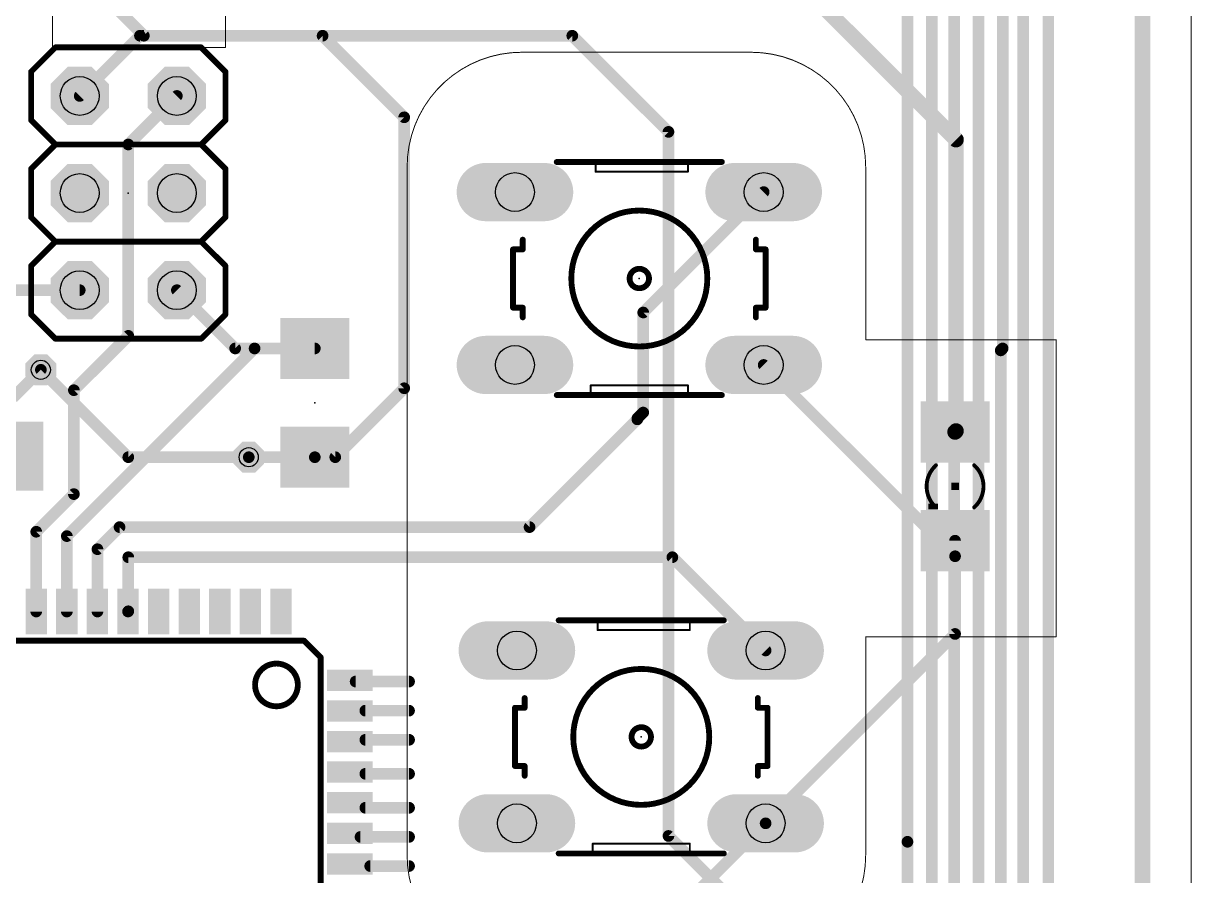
# Model space of a CAD drawing. Extents: x -0.04 to 6.3, y -0.04 to 3.98.
# Drawn here: x 3.483 to 4.685, y 1.455 to 2.333 of the extents above; entities that cross this region are included whole.
import ezdxf

# ---------------------------------------------------------------- set-up
doc = ezdxf.new("R2010")
doc.units = 0
for name, color, linetype in [('1', 22, 'CONTINUOUS'), ('16', 175, 'CONTINUOUS'), ('17', 82, 'CONTINUOUS'), ('18', 82, 'CONTINUOUS'), ('20', 7, 'CONTINUOUS'), ('21', 253, 'CONTINUOUS'), ('22', 253, 'CONTINUOUS'), ('23', 7, 'CONTINUOUS'), ('24', 7, 'CONTINUOUS'), ('44', 253, 'CONTINUOUS')]:
    doc.layers.add(name, color=color, linetype=linetype)

# ---------------------------------------------------------------- blocks, each defined once
blk = doc.blocks.new('RECT')
blk.add_solid([(-0.5, -0.5), (0.5, -0.5), (-0.5, 0.5), (0.5, 0.5)])
blk = doc.blocks.new('LONGP100')
at = {"const_width": 1}
blk.add_lwpolyline([(-0.5, 0), (0.5, 0)], dxfattribs=at)
at = {"const_width": 0.5}
for points in [[(-0.5, 0.25, 1), (-0.5, -0.25)], [(0.5, -0.25, 1), (0.5, 0.25)]]:
    blk.add_lwpolyline(points, format="xyb", dxfattribs=at)
blk = doc.blocks.new('OCTAGONP')
at = {"const_width": 0.5}
blk.add_lwpolyline([(-0.25, -0.103553), (-0.25, 0.103553), (-0.103553, 0.25), (0.103553, 0.25), (0.25, 0.103553), (0.25, -0.103553), (0.103553, -0.25), (-0.103553, -0.25), (-0.25, -0.103553), (-0.25, 0.103553)], dxfattribs=at)
blk = doc.blocks.new('OCTAGONV')
at = {"const_width": 0.5}
blk.add_lwpolyline([(-0.25, -0.103553), (-0.25, 0.103553), (-0.103553, 0.25), (0.103553, 0.25), (0.25, 0.103553), (0.25, -0.103553), (0.103553, -0.25), (-0.103553, -0.25), (-0.25, -0.103553), (-0.25, 0.103553)], dxfattribs=at)

msp = doc.modelspace()

# ---------------------------------------------------------------- linework, layer by layer
at = {"layer": '1'}
for points, const_width in [([(4.635, 0.497), (4.635, 2.515)], 0.016), ([(3.607016, 2.32), (3.547016, 2.38)], 0.012), ([(4.276, 2.38), (4.443, 2.213)], 0.016), ([(4.048, 2.32), (3.607016, 2.32)], 0.012), ([(4.147, 2.221), (4.048, 2.32)], 0.012), ([(4.147, 1.496), (4.147, 2.221)], 0.012), ([(4.443, 2.213), (4.443, 1.912984)], 0.016), ([(4.245, 1.981), (4.442, 1.784)], 0.012), ([(3.591, 1.886), (3.501, 1.976)], 0.012), ([(4.443, 1.912984), (4.442, 1.911984)], 0.016), ([(3.715, 1.886), (3.591, 1.886)], 0.012), ([(4.442, 1.784), (4.442, 1.800016)], 0.012), ([(4.442, 1.704), (4.442, 1.784)], 0.012), ([(4.247, 1.509), (4.442, 1.704)], 0.012), ([(4.339, 1.304), (4.147, 1.496)], 0.012)]:
    msp.add_lwpolyline(points, dxfattribs=dict(at, const_width=const_width))
for points, const_width in [([(3.607016, 2.323, 1), (3.607016, 2.317)], 0.006), ([(3.604894, 2.317879, 1), (3.609137, 2.322121)], 0.006), ([(4.050121, 2.322121, 1), (4.045879, 2.317879)], 0.006), ([(4.048, 2.317, 1), (4.048, 2.323)], 0.006), ([(4.15, 2.221, 1), (4.144, 2.221)], 0.006), ([(4.144879, 2.218879, 1), (4.149121, 2.223121)], 0.006), ([(4.447, 2.213, 1), (4.439, 2.213)], 0.008), ([(4.440172, 2.210172, 1), (4.445828, 2.215828)], 0.008), ([(4.247121, 1.983121, 1), (4.242879, 1.978879)], 0.006), ([(3.503121, 1.978121, 1), (3.498879, 1.973879)], 0.006), ([(4.439172, 1.914813, 1), (4.444828, 1.909156)], 0.008), ([(4.439, 1.912984, 1), (4.447, 1.912984)], 0.008), ([(4.445828, 1.910156, 1), (4.440172, 1.915813)], 0.008), ([(3.591, 1.889, 1), (3.591, 1.883)], 0.006), ([(3.588879, 1.883879, 1), (3.593121, 1.888121)], 0.006), ([(3.715, 1.883, 1), (3.715, 1.889)], 0.006), ([(4.445, 1.800016, 1), (4.439, 1.800016)], 0.006), ([(4.445, 1.784, 1), (4.439, 1.784)], 0.006), ([(4.439, 1.784, 1), (4.445, 1.784)], 0.006), ([(4.439879, 1.781879, 1), (4.444121, 1.786121)], 0.006), ([(4.444121, 1.701879, 1), (4.439879, 1.706121)], 0.006), ([(4.439, 1.704, 1), (4.445, 1.704)], 0.006), ([(4.244879, 1.511121, 1), (4.249121, 1.506879)], 0.006), ([(4.149121, 1.498121, 1), (4.144879, 1.493879)], 0.006), ([(4.144, 1.496, 1), (4.15, 1.496)], 0.006)]:
    msp.add_lwpolyline(points, format="xyb", dxfattribs=dict(at, const_width=const_width))
at = {"layer": '16', "const_width": 0.012}
for points in [[(4.538, 1.258), (4.538, 2.767)], [(4.512, 1.325), (4.512, 2.751)], [(4.491, 2.736), (4.491, 1.998)], [(4.466, 1.367), (4.466, 2.728)], [(4.441, 2.72), (4.441, 1.383)], [(4.418, 1.393), (4.418, 2.711)], [(4.393, 2.454), (4.393, 1.49)], [(3.603, 2.32), (3.541, 2.258)], [(3.791, 2.32), (3.603, 2.32)], [(3.875, 2.236), (3.791, 2.32)], [(3.641, 2.258), (3.591, 2.208)], [(3.875, 1.957), (3.875, 2.236)], [(3.591, 2.208), (3.591, 2.011)], [(4.121, 2.035), (4.245, 2.159)], [(3.465, 2.058), (3.541, 2.058)], [(3.701016, 1.997984), (3.641, 2.058)], [(4.121, 1.932), (4.121, 2.035)], [(3.591, 2.011), (3.535, 1.955)], [(3.527748, 1.804732), (3.721, 1.997984)], [(3.721, 1.997984), (3.701016, 1.997984)], [(3.783, 1.997984), (3.721, 1.997984)], [(4.491, 1.998), (4.489, 1.996)], [(4.489, 1.996), (4.489, 1.345)], [(3.501, 1.976), (3.472118, 1.947118)], [(3.535, 1.955), (3.535, 1.848)], [(3.804016, 1.886016), (3.875, 1.957)], [(4.115, 1.926), (4.121, 1.932)], [(4.004, 1.814), (4.115, 1.925)], [(4.115, 1.925), (4.115, 1.926)], [(3.715016, 1.886016), (3.715, 1.886)], [(3.783, 1.886016), (3.715016, 1.886016)], [(3.783, 1.886016), (3.804016, 1.886016)], [(3.535, 1.848), (3.496252, 1.809252)], [(3.559244, 1.791244), (3.582, 1.814)], [(3.582, 1.814), (4.004, 1.814)], [(3.496252, 1.809252), (3.496252, 1.727087)], [(3.527748, 1.727087), (3.527748, 1.804732)], [(3.559244, 1.727087), (3.559244, 1.791244)], [(3.591, 1.727346), (3.591, 1.783)], [(3.591, 1.783), (4.151, 1.783)], [(4.151, 1.783), (4.247, 1.687)], [(3.59074, 1.727087), (3.591, 1.727346)], [(3.825, 1.655), (3.88, 1.655)], [(3.835, 1.625), (3.88, 1.625)], [(3.835, 1.595), (3.88, 1.595)], [(3.835, 1.56), (3.88, 1.56)], [(3.835, 1.525), (3.88, 1.525)], [(4.138118, 1.400118), (4.247, 1.509)], [(3.83, 1.495), (3.88, 1.495)], [(4.393, 1.49), (4.393, 1.425)], [(3.84, 1.465), (3.88, 1.465)]]:
    msp.add_lwpolyline(points, dxfattribs=at)
at = {"layer": '16', "const_width": 0.006}
for points in [[(3.603, 2.323, 1), (3.603, 2.317)], [(3.605121, 2.317879, 1), (3.600879, 2.322121)], [(3.793121, 2.322121, 1), (3.788879, 2.317879)], [(3.791, 2.317, 1), (3.791, 2.323)], [(3.538879, 2.260121, 1), (3.543121, 2.255879)], [(3.643121, 2.255879, 1), (3.638879, 2.260121)], [(3.878, 2.236, 1), (3.872, 2.236)], [(3.872879, 2.233879, 1), (3.877121, 2.238121)], [(3.594, 2.208, 1), (3.588, 2.208)], [(3.588879, 2.210121, 1), (3.593121, 2.205879)], [(4.247121, 2.156879, 1), (4.242879, 2.161121)], [(3.541, 2.055, 1), (3.541, 2.061)], [(3.643121, 2.060121, 1), (3.638879, 2.055879)], [(4.124, 2.035, 1), (4.118, 2.035)], [(4.118879, 2.037121, 1), (4.123121, 2.032879)], [(3.588, 2.011, 1), (3.594, 2.011)], [(3.593121, 2.008879, 1), (3.588879, 2.013121)], [(3.701016, 2.000984, 1), (3.701016, 1.994984)], [(3.698894, 1.995863, 1), (3.703137, 2.000106)], [(3.721, 2.000984, 1), (3.721, 1.994984)], [(3.723121, 1.995863, 1), (3.718879, 2.000106)], [(3.721, 1.994984, 1), (3.721, 2.000984)], [(3.783, 1.994984, 1), (3.783, 2.000984)], [(4.492, 1.996, 1), (4.486, 1.996)], [(4.486879, 1.998121, 1), (4.491121, 1.993879)], [(4.488, 1.998, 1), (4.494, 1.998)], [(4.493121, 1.995879, 1), (4.488879, 2.000121)], [(3.503121, 1.973879, 1), (3.498879, 1.978121)], [(3.538, 1.955, 1), (3.532, 1.955)], [(3.532879, 1.957121, 1), (3.537121, 1.952879)], [(3.877121, 1.954879, 1), (3.872879, 1.959121)], [(3.872, 1.957, 1), (3.878, 1.957)], [(4.123121, 1.929879, 1), (4.118879, 1.934121)], [(4.118, 1.926, 1), (4.112, 1.926)], [(4.112879, 1.928121, 1), (4.117121, 1.923879)], [(4.112, 1.925, 1), (4.118, 1.925)], [(4.117121, 1.922879, 1), (4.112879, 1.927121)], [(4.118, 1.932, 1), (4.124, 1.932)], [(3.712879, 1.888121, 1), (3.717121, 1.883879)], [(3.715016, 1.889016, 1), (3.715016, 1.883016)], [(3.717137, 1.883894, 1), (3.712894, 1.888137)], [(3.783, 1.889016, 1), (3.783, 1.883016)], [(3.783, 1.883016, 1), (3.783, 1.889016)], [(3.801894, 1.888137, 1), (3.806137, 1.883894)], [(3.804016, 1.883016, 1), (3.804016, 1.889016)], [(3.537121, 1.845879, 1), (3.532879, 1.850121)], [(3.532, 1.848, 1), (3.538, 1.848)], [(3.582, 1.817, 1), (3.582, 1.811)], [(3.584121, 1.811879, 1), (3.579879, 1.816121)], [(4.001879, 1.816121, 1), (4.006121, 1.811879)], [(4.004, 1.811, 1), (4.004, 1.817)], [(3.499252, 1.809252, 1), (3.493252, 1.809252)], [(3.494131, 1.811373, 1), (3.498373, 1.807131)], [(3.530748, 1.804732, 1), (3.524748, 1.804732)], [(3.525627, 1.806854, 1), (3.529869, 1.802611)], [(3.562244, 1.791244, 1), (3.556244, 1.791244)], [(3.557123, 1.793365, 1), (3.561365, 1.789123)], [(3.594, 1.783, 1), (3.588, 1.783)], [(3.591, 1.786, 1), (3.591, 1.78)], [(4.153121, 1.785121, 1), (4.148879, 1.780879)], [(4.151, 1.78, 1), (4.151, 1.786)], [(3.588619, 1.729208, 1), (3.592861, 1.724965)], [(3.593121, 1.725225, 1), (3.588879, 1.729468)], [(3.493252, 1.727087, 1), (3.499252, 1.727087)], [(3.524748, 1.727087, 1), (3.530748, 1.727087)], [(3.556244, 1.727087, 1), (3.562244, 1.727087)], [(3.588, 1.727346, 1), (3.594, 1.727346)], [(4.244879, 1.684879, 1), (4.249121, 1.689121)], [(3.825, 1.658, 1), (3.825, 1.652)], [(3.88, 1.652, 1), (3.88, 1.658)], [(3.835, 1.628, 1), (3.835, 1.622)], [(3.88, 1.622, 1), (3.88, 1.628)], [(3.835, 1.598, 1), (3.835, 1.592)], [(3.88, 1.592, 1), (3.88, 1.598)], [(3.835, 1.563, 1), (3.835, 1.557)], [(3.88, 1.557, 1), (3.88, 1.563)], [(3.835, 1.528, 1), (3.835, 1.522)], [(3.88, 1.522, 1), (3.88, 1.528)], [(4.249121, 1.506879, 1), (4.244879, 1.511121)], [(3.83, 1.498, 1), (3.83, 1.492)], [(3.88, 1.492, 1), (3.88, 1.498)], [(4.396, 1.49, 1), (4.39, 1.49)], [(4.39, 1.49, 1), (4.396, 1.49)], [(3.84, 1.468, 1), (3.84, 1.462)], [(3.88, 1.462, 1), (3.88, 1.468)]]:
    msp.add_lwpolyline(points, format="xyb", dxfattribs=at)
at = {"layer": '20', "const_width": 0.001}
for points in [[(4.685, 0.079), (4.685, 3.858)], [(3.513, 2.458), (3.513, 2.308)], [(3.691, 2.458), (3.691, 2.308)], [(3.513, 2.308), (3.691, 2.308)], [(3.996, 2.303), (4.232, 2.303)], [(3.878, 2.185), (3.878, 1.476)], [(4.35, 2.185), (4.35, 2.007)], [(4.35, 2.007), (4.546, 2.007)], [(4.546, 2.007), (4.546, 1.701)], [(4.35, 1.701), (4.35, 1.476)], [(4.546, 1.701), (4.35, 1.701)]]:
    msp.add_lwpolyline(points, dxfattribs=at)
at = {"layer": '20'}
for points, const_width in [([(3.513, 2.30825, 1), (3.513, 2.30775)], 0.0005), ([(3.51275, 2.308, 1), (3.51325, 2.308)], 0.0005), ([(3.69075, 2.308, 1), (3.69125, 2.308)], 0.0005), ([(3.691, 2.30775, 1), (3.691, 2.30825)], 0.0005), ([(3.996, 2.303, 0.414214), (3.878, 2.185)], 0.001), ([(3.996, 2.30325, 1), (3.996, 2.30275)], 0.0005), ([(3.996, 2.30275, 1), (3.996, 2.30325)], 0.0005), ([(4.35, 2.185, 0.414214), (4.232, 2.303)], 0.001), ([(4.232, 2.30325, 1), (4.232, 2.30275)], 0.0005), ([(4.232, 2.30275, 1), (4.232, 2.30325)], 0.0005), ([(3.87825, 2.185, 1), (3.87775, 2.185)], 0.0005), ([(3.87775, 2.185, 1), (3.87825, 2.185)], 0.0005), ([(4.35025, 2.185, 1), (4.34975, 2.185)], 0.0005), ([(4.34975, 2.185, 1), (4.35025, 2.185)], 0.0005), ([(4.35, 2.00725, 1), (4.35, 2.00675)], 0.0005), ([(4.34975, 2.007, 1), (4.35025, 2.007)], 0.0005), ([(4.54625, 2.007, 1), (4.54575, 2.007)], 0.0005), ([(4.546, 2.00675, 1), (4.546, 2.00725)], 0.0005), ([(4.35025, 1.701, 1), (4.34975, 1.701)], 0.0005), ([(4.35, 1.70125, 1), (4.35, 1.70075)], 0.0005), ([(4.54575, 1.701, 1), (4.54625, 1.701)], 0.0005), ([(4.546, 1.70075, 1), (4.546, 1.70125)], 0.0005), ([(3.878, 1.476, 0.414214), (3.996, 1.358)], 0.001), ([(3.87825, 1.476, 1), (3.87775, 1.476)], 0.0005), ([(3.87775, 1.476, 1), (3.87825, 1.476)], 0.0005), ([(4.232, 1.358, 0.414214), (4.35, 1.476)], 0.001), ([(4.35025, 1.476, 1), (4.34975, 1.476)], 0.0005), ([(4.34975, 1.476, 1), (4.35025, 1.476)], 0.0005)]:
    msp.add_lwpolyline(points, format="xyb", dxfattribs=dict(at, const_width=const_width))
at = {"layer": '21'}
for points, const_width in [([(4.072, 2.19), (4.032, 2.19)], 0.006), ([(4.167, 2.19), (4.072, 2.19)], 0.006), ([(4.072, 2.18), (4.072, 2.19)], 0.002), ([(4.202, 2.19), (4.167, 2.19)], 0.006), ([(4.167, 2.18), (4.167, 2.19)], 0.002), ([(4.072, 2.18), (4.167, 2.18)], 0.002), ([(3.997, 2.1), (3.997, 2.11)], 0.006), ([(4.237, 2.1), (4.237, 2.11)], 0.006), ([(3.987, 2.1), (3.997, 2.1)], 0.006), ([(3.987, 2.1), (3.987, 2.04)], 0.006), ([(4.237, 2.1), (4.247, 2.1)], 0.006), ([(4.247, 2.04), (4.247, 2.1)], 0.006), ([(3.997, 2.04), (3.987, 2.04)], 0.006), ([(3.997, 2.04), (3.997, 2.03)], 0.006), ([(4.247, 2.04), (4.237, 2.04)], 0.006), ([(4.237, 2.04), (4.237, 2.03)], 0.006), ([(4.067, 1.96), (4.167, 1.96)], 0.002), ([(4.067, 1.96), (4.067, 1.95)], 0.002), ([(4.167, 1.95), (4.167, 1.96)], 0.002), ([(4.032, 1.95), (4.067, 1.95)], 0.006), ([(4.067, 1.95), (4.167, 1.95)], 0.006), ([(4.167, 1.95), (4.202, 1.95)], 0.006), ([(4.074, 1.718), (4.034, 1.718)], 0.006), ([(4.169, 1.718), (4.074, 1.718)], 0.006), ([(4.204, 1.718), (4.169, 1.718)], 0.006), ([(4.074, 1.708), (4.074, 1.718)], 0.002), ([(4.074, 1.708), (4.169, 1.708)], 0.002), ([(4.169, 1.708), (4.169, 1.718)], 0.002), ([(3.999, 1.628), (3.999, 1.638)], 0.006), ([(4.239, 1.628), (4.239, 1.638)], 0.006), ([(3.989, 1.628), (3.999, 1.628)], 0.006), ([(3.989, 1.628), (3.989, 1.568)], 0.006), ([(4.239, 1.628), (4.249, 1.628)], 0.006), ([(4.249, 1.568), (4.249, 1.628)], 0.006), ([(3.999, 1.568), (3.989, 1.568)], 0.006), ([(3.999, 1.568), (3.999, 1.558)], 0.006), ([(4.249, 1.568), (4.239, 1.568)], 0.006), ([(4.239, 1.568), (4.239, 1.558)], 0.006), ([(4.034, 1.478), (4.069, 1.478)], 0.006), ([(4.069, 1.478), (4.169, 1.478)], 0.006), ([(4.069, 1.488), (4.169, 1.488)], 0.002), ([(4.069, 1.488), (4.069, 1.478)], 0.002), ([(4.169, 1.478), (4.204, 1.478)], 0.006), ([(4.169, 1.478), (4.169, 1.488)], 0.002)]:
    msp.add_lwpolyline(points, dxfattribs=dict(at, const_width=const_width))
for points, const_width in [([(4.032, 2.1915, 1), (4.032, 2.1885)], 0.003), ([(4.072, 2.1915, 1), (4.072, 2.1885)], 0.003), ([(4.072, 2.1885, 1), (4.072, 2.1915)], 0.003), ([(4.0725, 2.19, 1), (4.0715, 2.19)], 0.001), ([(4.167, 2.1915, 1), (4.167, 2.1885)], 0.003), ([(4.167, 2.1885, 1), (4.167, 2.1915)], 0.003), ([(4.1675, 2.19, 1), (4.1665, 2.19)], 0.001), ([(4.202, 2.1885, 1), (4.202, 2.1915)], 0.003), ([(4.072, 2.1805, 1), (4.072, 2.1795)], 0.001), ([(4.0715, 2.18, 1), (4.0725, 2.18)], 0.001), ([(4.1665, 2.18, 1), (4.1675, 2.18)], 0.001), ([(4.167, 2.1795, 1), (4.167, 2.1805)], 0.001), ([(4.117, 2, 1), (4.117, 2.14, 1), (4.117, 2)], 0.006), ([(3.9985, 2.11, 1), (3.9955, 2.11)], 0.003), ([(4.2385, 2.11, 1), (4.2355, 2.11)], 0.003), ([(3.987, 2.1015, 1), (3.987, 2.0985)], 0.003), ([(3.9885, 2.1, 1), (3.9855, 2.1)], 0.003), ([(3.9955, 2.1, 1), (3.9985, 2.1)], 0.003), ([(3.997, 2.0985, 1), (3.997, 2.1015)], 0.003), ([(4.237, 2.1015, 1), (4.237, 2.0985)], 0.003), ([(4.2355, 2.1, 1), (4.2385, 2.1)], 0.003), ([(4.2485, 2.1, 1), (4.2455, 2.1)], 0.003), ([(4.247, 2.0985, 1), (4.247, 2.1015)], 0.003), ([(4.117, 2.06, 1), (4.117, 2.08, 1), (4.117, 2.06)], 0.006), ([(3.987, 2.0415, 1), (3.987, 2.0385)], 0.003), ([(3.9855, 2.04, 1), (3.9885, 2.04)], 0.003), ([(3.9985, 2.04, 1), (3.9955, 2.04)], 0.003), ([(3.997, 2.0385, 1), (3.997, 2.0415)], 0.003), ([(4.237, 2.0415, 1), (4.237, 2.0385)], 0.003), ([(4.2385, 2.04, 1), (4.2355, 2.04)], 0.003), ([(4.2455, 2.04, 1), (4.2485, 2.04)], 0.003), ([(4.247, 2.0385, 1), (4.247, 2.0415)], 0.003), ([(3.9955, 2.03, 1), (3.9985, 2.03)], 0.003), ([(4.2355, 2.03, 1), (4.2385, 2.03)], 0.003), ([(4.067, 1.9605, 1), (4.067, 1.9595)], 0.001), ([(4.0675, 1.96, 1), (4.0665, 1.96)], 0.001), ([(4.1675, 1.96, 1), (4.1665, 1.96)], 0.001), ([(4.167, 1.9595, 1), (4.167, 1.9605)], 0.001), ([(4.032, 1.9515, 1), (4.032, 1.9485)], 0.003), ([(4.067, 1.9515, 1), (4.067, 1.9485)], 0.003), ([(4.067, 1.9485, 1), (4.067, 1.9515)], 0.003), ([(4.0665, 1.95, 1), (4.0675, 1.95)], 0.001), ([(4.167, 1.9515, 1), (4.167, 1.9485)], 0.003), ([(4.167, 1.9485, 1), (4.167, 1.9515)], 0.003), ([(4.1665, 1.95, 1), (4.1675, 1.95)], 0.001), ([(4.202, 1.9485, 1), (4.202, 1.9515)], 0.003), ([(4.422315, 1.877654, 0.44237), (4.422315, 1.834346)], 0.004), ([(4.422988, 1.876914, 1), (4.421642, 1.878393)], 0.002), ([(4.461685, 1.834346, 0.44237), (4.461685, 1.877654)], 0.004), ([(4.462358, 1.878393, 1), (4.461012, 1.876914)], 0.002), ([(4.421642, 1.833607, 1), (4.422988, 1.835086)], 0.002), ([(4.461012, 1.835086, 1), (4.462358, 1.833607)], 0.002), ([(4.034, 1.7195, 1), (4.034, 1.7165)], 0.003), ([(4.074, 1.7195, 1), (4.074, 1.7165)], 0.003), ([(4.074, 1.7165, 1), (4.074, 1.7195)], 0.003), ([(4.169, 1.7195, 1), (4.169, 1.7165)], 0.003), ([(4.169, 1.7165, 1), (4.169, 1.7195)], 0.003), ([(4.204, 1.7165, 1), (4.204, 1.7195)], 0.003), ([(4.0745, 1.718, 1), (4.0735, 1.718)], 0.001), ([(4.074, 1.7085, 1), (4.074, 1.7075)], 0.001), ([(4.0735, 1.708, 1), (4.0745, 1.708)], 0.001), ([(4.1695, 1.718, 1), (4.1685, 1.718)], 0.001), ([(4.1685, 1.708, 1), (4.1695, 1.708)], 0.001), ([(4.169, 1.7075, 1), (4.169, 1.7085)], 0.001), ([(4.119, 1.528, 1), (4.119, 1.668, 1), (4.119, 1.528)], 0.006), ([(4.0005, 1.638, 1), (3.9975, 1.638)], 0.003), ([(4.2405, 1.638, 1), (4.2375, 1.638)], 0.003), ([(3.989, 1.6295, 1), (3.989, 1.6265)], 0.003), ([(3.9905, 1.628, 1), (3.9875, 1.628)], 0.003), ([(3.9975, 1.628, 1), (4.0005, 1.628)], 0.003), ([(3.999, 1.6265, 1), (3.999, 1.6295)], 0.003), ([(4.239, 1.6295, 1), (4.239, 1.6265)], 0.003), ([(4.2375, 1.628, 1), (4.2405, 1.628)], 0.003), ([(4.2505, 1.628, 1), (4.2475, 1.628)], 0.003), ([(4.249, 1.6265, 1), (4.249, 1.6295)], 0.003), ([(4.119, 1.588, 1), (4.119, 1.608, 1), (4.119, 1.588)], 0.006), ([(3.989, 1.5695, 1), (3.989, 1.5665)], 0.003), ([(3.9875, 1.568, 1), (3.9905, 1.568)], 0.003), ([(4.0005, 1.568, 1), (3.9975, 1.568)], 0.003), ([(3.999, 1.5665, 1), (3.999, 1.5695)], 0.003), ([(4.239, 1.5695, 1), (4.239, 1.5665)], 0.003), ([(4.2405, 1.568, 1), (4.2375, 1.568)], 0.003), ([(4.2475, 1.568, 1), (4.2505, 1.568)], 0.003), ([(4.249, 1.5665, 1), (4.249, 1.5695)], 0.003), ([(3.9975, 1.558, 1), (4.0005, 1.558)], 0.003), ([(4.2375, 1.558, 1), (4.2405, 1.558)], 0.003), ([(4.034, 1.4795, 1), (4.034, 1.4765)], 0.003), ([(4.069, 1.4795, 1), (4.069, 1.4765)], 0.003), ([(4.069, 1.4765, 1), (4.069, 1.4795)], 0.003), ([(4.069, 1.4885, 1), (4.069, 1.4875)], 0.001), ([(4.0695, 1.488, 1), (4.0685, 1.488)], 0.001), ([(4.169, 1.4795, 1), (4.169, 1.4765)], 0.003), ([(4.169, 1.4765, 1), (4.169, 1.4795)], 0.003), ([(4.1695, 1.488, 1), (4.1685, 1.488)], 0.001), ([(4.169, 1.4875, 1), (4.169, 1.4885)], 0.001), ([(4.204, 1.4765, 1), (4.204, 1.4795)], 0.003), ([(4.0685, 1.478, 1), (4.0695, 1.478)], 0.001), ([(4.1685, 1.478, 1), (4.1695, 1.478)], 0.001)]:
    msp.add_lwpolyline(points, format="xyb", dxfattribs=dict(at, const_width=const_width))
at = {"layer": '22', "const_width": 0.006}
for points in [[(3.516, 2.308), (3.491, 2.283)], [(3.666, 2.308), (3.516, 2.308)], [(3.666, 2.308), (3.691, 2.283)], [(3.491, 2.283), (3.491, 2.233)], [(3.691, 2.283), (3.691, 2.233)], [(3.491, 2.233), (3.516, 2.208)], [(3.691, 2.233), (3.666, 2.208)], [(3.516, 2.208), (3.491, 2.183)], [(3.516, 2.208), (3.666, 2.208)], [(3.666, 2.208), (3.691, 2.183)], [(3.491, 2.183), (3.491, 2.133)], [(3.691, 2.183), (3.691, 2.133)], [(3.491, 2.133), (3.516, 2.108)], [(3.691, 2.133), (3.666, 2.108)], [(3.516, 2.108), (3.491, 2.083)], [(3.516, 2.108), (3.666, 2.108)], [(3.666, 2.108), (3.691, 2.083)], [(3.491, 2.083), (3.491, 2.033)], [(3.691, 2.083), (3.691, 2.033)], [(3.491, 2.033), (3.516, 2.008)], [(3.691, 2.033), (3.666, 2.008)], [(3.516, 2.008), (3.666, 2.008)], [(3.772, 1.697008), (3.234992, 1.697008)], [(3.789008, 1.68), (3.772, 1.697008)], [(3.789008, 1.142992), (3.789008, 1.68)]]:
    msp.add_lwpolyline(points, dxfattribs=at)
at = {"layer": '22'}
for points, const_width in [([(3.516, 2.3095, 1), (3.516, 2.3065)], 0.003), ([(3.517061, 2.306939, 1), (3.514939, 2.309061)], 0.003), ([(3.667061, 2.309061, 1), (3.664939, 2.306939)], 0.003), ([(3.666, 2.3065, 1), (3.666, 2.3095)], 0.003), ([(3.4925, 2.283, 1), (3.4895, 2.283)], 0.003), ([(3.489939, 2.284061, 1), (3.492061, 2.281939)], 0.003), ([(3.6925, 2.283, 1), (3.6895, 2.283)], 0.003), ([(3.689939, 2.281939, 1), (3.692061, 2.284061)], 0.003), ([(3.492061, 2.234061, 1), (3.489939, 2.231939)], 0.003), ([(3.4895, 2.233, 1), (3.4925, 2.233)], 0.003), ([(3.6895, 2.233, 1), (3.6925, 2.233)], 0.003), ([(3.692061, 2.231939, 1), (3.689939, 2.234061)], 0.003), ([(3.516, 2.2095, 1), (3.516, 2.2065)], 0.003), ([(3.517061, 2.206939, 1), (3.514939, 2.209061)], 0.003), ([(3.514939, 2.206939, 1), (3.517061, 2.209061)], 0.003), ([(3.667061, 2.209061, 1), (3.664939, 2.206939)], 0.003), ([(3.664939, 2.209061, 1), (3.667061, 2.206939)], 0.003), ([(3.666, 2.2065, 1), (3.666, 2.2095)], 0.003), ([(3.4925, 2.183, 1), (3.4895, 2.183)], 0.003), ([(3.489939, 2.184061, 1), (3.492061, 2.181939)], 0.003), ([(3.6925, 2.183, 1), (3.6895, 2.183)], 0.003), ([(3.689939, 2.181939, 1), (3.692061, 2.184061)], 0.003), ([(3.492061, 2.134061, 1), (3.489939, 2.131939)], 0.003), ([(3.4895, 2.133, 1), (3.4925, 2.133)], 0.003), ([(3.6895, 2.133, 1), (3.6925, 2.133)], 0.003), ([(3.692061, 2.131939, 1), (3.689939, 2.134061)], 0.003), ([(3.516, 2.1095, 1), (3.516, 2.1065)], 0.003), ([(3.517061, 2.106939, 1), (3.514939, 2.109061)], 0.003), ([(3.514939, 2.106939, 1), (3.517061, 2.109061)], 0.003), ([(3.667061, 2.109061, 1), (3.664939, 2.106939)], 0.003), ([(3.664939, 2.109061, 1), (3.667061, 2.106939)], 0.003), ([(3.666, 2.1065, 1), (3.666, 2.1095)], 0.003), ([(3.4925, 2.083, 1), (3.4895, 2.083)], 0.003), ([(3.489939, 2.084061, 1), (3.492061, 2.081939)], 0.003), ([(3.6925, 2.083, 1), (3.6895, 2.083)], 0.003), ([(3.689939, 2.081939, 1), (3.692061, 2.084061)], 0.003), ([(3.492061, 2.034061, 1), (3.489939, 2.031939)], 0.003), ([(3.4895, 2.033, 1), (3.4925, 2.033)], 0.003), ([(3.6895, 2.033, 1), (3.6925, 2.033)], 0.003), ([(3.692061, 2.031939, 1), (3.689939, 2.034061)], 0.003), ([(3.516, 2.0095, 1), (3.516, 2.0065)], 0.003), ([(3.514939, 2.006939, 1), (3.517061, 2.009061)], 0.003), ([(3.664939, 2.009061, 1), (3.667061, 2.006939)], 0.003), ([(3.666, 2.0065, 1), (3.666, 2.0095)], 0.003), ([(3.773061, 1.698069, 1), (3.770939, 1.695947)], 0.003), ([(3.772, 1.695508, 1), (3.772, 1.698508)], 0.003), ([(3.7435, 1.629496, 1), (3.7435, 1.673504, 1), (3.7435, 1.629496)], 0.006), ([(3.790508, 1.68, 1), (3.787508, 1.68)], 0.003), ([(3.787947, 1.678939, 1), (3.790069, 1.681061)], 0.003)]:
    msp.add_lwpolyline(points, format="xyb", dxfattribs=dict(at, const_width=const_width))
at = {"layer": '23'}
for p in [(4.117, 2.07), (4.442, 1.856), (4.119, 1.598)]:
    msp.add_point(p, dxfattribs=at)
at = {"layer": '24'}
for p in [(3.591, 2.158), (3.783, 1.942)]:
    msp.add_point(p, dxfattribs=at)
at = {"layer": '44'}
for centre, radius in [((3.541, 2.258), 0.02), ((3.641, 2.258), 0.02), ((3.541, 2.158), 0.02), ((3.641, 2.158), 0.02), ((3.989, 2.159), 0.02), ((4.245, 2.159), 0.02), ((3.541, 2.058), 0.02), ((3.641, 2.058), 0.02), ((3.989, 1.981), 0.02), ((4.245, 1.981), 0.02), ((3.501, 1.976), 0.009843), ((3.715, 1.886), 0.009843), ((3.991, 1.687), 0.02), ((4.247, 1.687), 0.02), ((3.991, 1.509), 0.02), ((4.247, 1.509), 0.02)]:
    msp.add_circle(centre, radius, dxfattribs=at)

# ---------------------------------------------------------------- block references
at = {"layer": '1', "xscale": 0.062992, "yscale": 0.070984, "rotation": 270}
for p in [(4.442, 1.911984), (4.442, 1.800016)]:
    msp.add_blockref('RECT', p, dxfattribs=at)
at = {"layer": '16'}
for p, xscale, yscale, rotation in [((3.783, 1.997984), 0.062992, 0.070984, 90), ((3.472118, 1.887), 0.062992, 0.070866, 180), ((3.783, 1.886016), 0.062992, 0.070984, 90), ((3.496252, 1.727087), 0.022, 0.047, 180), ((3.527748, 1.727087), 0.022, 0.047, 180), ((3.559244, 1.727087), 0.022, 0.047, 180), ((3.59074, 1.727087), 0.022, 0.047, 180), ((3.622236, 1.727087), 0.022, 0.047, 180), ((3.653732, 1.727087), 0.022, 0.047, 180), ((3.685228, 1.727087), 0.022, 0.047, 180), ((3.716724, 1.727087), 0.022, 0.047, 180), ((3.74822, 1.727087), 0.022, 0.047, 180), ((3.819087, 1.65622), 0.047, 0.022, 180), ((3.819087, 1.624724), 0.047, 0.022, 180), ((3.819087, 1.593228), 0.047, 0.022, 180), ((3.819087, 1.561732), 0.047, 0.022, 180), ((3.819087, 1.530236), 0.047, 0.022, 180), ((3.819087, 1.49874), 0.047, 0.022, 180), ((3.819087, 1.467244), 0.047, 0.022, 180)]:
    msp.add_blockref('RECT', p, dxfattribs=dict(at, xscale=xscale, yscale=yscale, rotation=rotation))
at = {"layer": '17', "xscale": 0.06, "yscale": 0.06}
for name, p, rotation in [('OCTAGONP', (3.541, 2.258), 270), ('OCTAGONP', (3.541, 2.258), 270), ('OCTAGONP', (3.641, 2.258), 270), ('OCTAGONP', (3.641, 2.258), 270), ('LONGP100', (3.989, 2.159), 180), ('LONGP100', (3.989, 2.159), 180), ('LONGP100', (4.245, 2.159), 180), ('LONGP100', (4.245, 2.159), 180), ('OCTAGONP', (3.541, 2.158), 270), ('OCTAGONP', (3.541, 2.158), 270), ('OCTAGONP', (3.641, 2.158), 270), ('OCTAGONP', (3.641, 2.158), 270), ('OCTAGONP', (3.541, 2.058), 270), ('OCTAGONP', (3.541, 2.058), 270), ('OCTAGONP', (3.641, 2.058), 270), ('OCTAGONP', (3.641, 2.058), 270), ('LONGP100', (3.989, 1.981), 180), ('LONGP100', (3.989, 1.981), 180), ('LONGP100', (4.245, 1.981), 180), ('LONGP100', (4.245, 1.981), 180), ('LONGP100', (3.991, 1.687), 180), ('LONGP100', (3.991, 1.687), 180), ('LONGP100', (4.247, 1.687), 180), ('LONGP100', (4.247, 1.687), 180), ('LONGP100', (3.991, 1.509), 180), ('LONGP100', (3.991, 1.509), 180), ('LONGP100', (4.247, 1.509), 180), ('LONGP100', (4.247, 1.509), 180)]:
    msp.add_blockref(name, p, dxfattribs=dict(at, rotation=rotation))
at = {"layer": '18', "xscale": 0.031685, "yscale": 0.031685}
for p in [(3.501, 1.976), (3.501, 1.976), (3.715, 1.886), (3.715, 1.886)]:
    msp.add_blockref('OCTAGONV', p, dxfattribs=at)
at = {"layer": '21', "rotation": 270}
for p, xscale, yscale in [((4.442, 1.856), 0.007874, 0.007874), ((4.419362, 1.835331), 0.005906, 0.009843)]:
    msp.add_blockref('RECT', p, dxfattribs=dict(at, xscale=xscale, yscale=yscale))

doc.saveas('drawing.dxf')
